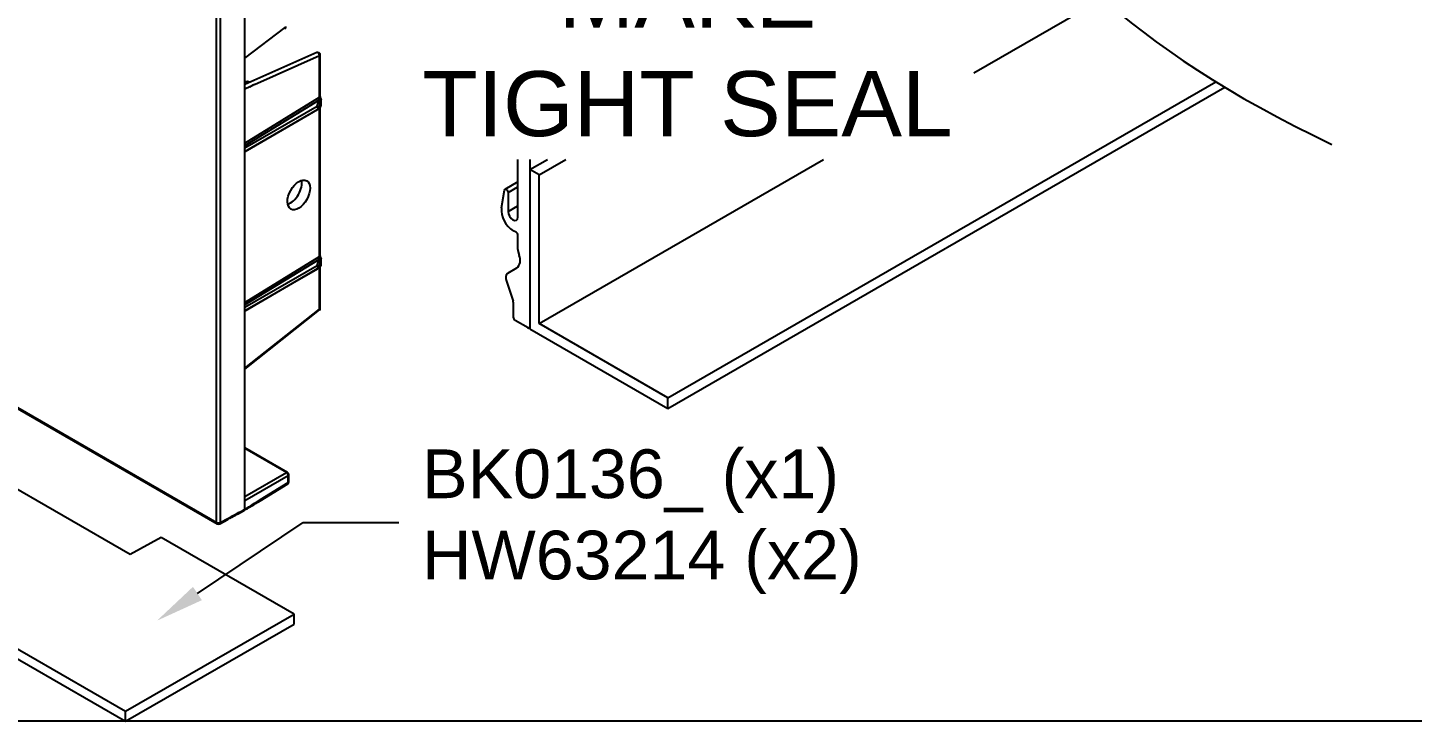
# Model space of a CAD drawing. Extents: x -1.1 to 12.5, y -7 to 0.
# Drawn here: x 2.64 to 7.96, y -7.01 to -4.35 of the extents above; entities that cross this region are included whole.
import ezdxf
from ezdxf import colors
from ezdxf.entities.mleader import LeaderData, LeaderLine
from ezdxf.math import Vec2, Vec3

# ---------------------------------------------------------------- set-up
doc = ezdxf.new("R2010")
doc.units = 0
doc.header["$LTSCALE"] = 0.5
doc.header["$MEASUREMENT"] = 0
for name, color, linetype in [('Brackets', 181, 'CONTINUOUS'), ('End Cap', 92, 'CONTINUOUS'), ('FAB DWG', 221, 'CONTINUOUS'), ('Housing', 150, 'CONTINUOUS')]:
    doc.layers.add(name, color=color, linetype=linetype)
doc.layers.add('Text-Unprinted', color=131, linetype='CONTINUOUS', plot=False)
doc.styles.add('LSAD_Standard', font='arial.ttf')

msp = doc.modelspace()

# ---------------------------------------------------------------- linework, layer by layer
at = {"layer": 'Brackets', "transparency": 16777216}
for p, q in [((0.6477, -5.6057), (3.0165, -6.9732)), ((0.6477, -5.6447), (3.0165, -7.0122)), ((3.0345, -6.3713), (2.4232, -6.0184)), ((3.1532, -6.3051), (3.0345, -6.3713)), ((3.6635, -6.5997), (3.1532, -6.3051)), ((3.0165, -6.9732), (3.6635, -6.5997)), ((3.0165, -7.0122), (3.6635, -6.6387)), ((3.6635, -6.6387), (3.6635, -6.5997)), ((3.0165, -7.0122), (3.0165, -6.9732))]:
    msp.add_line(p, q, dxfattribs=at)
at = {"layer": 'End Cap', "transparency": 16777216}
for p, q in [((3.4743, -6.1647), (3.4743, -3.0409)), ((3.3662, -6.2479), (3.3662, -3.0951)), ((3.3802, -3.0952), (3.3802, -6.2479)), ((3.4743, -4.4624), (3.6298, -4.3452)), ((3.7506, -4.441), (3.4743, -4.5631)), ((3.7618, -4.4541), (3.5116, -4.5647)), ((3.7618, -4.6129), (3.7618, -4.4541)), ((3.7646, -4.6089), (3.7646, -4.4501)), ((3.4795, -4.5538), (3.4743, -4.5566)), ((3.4843, -4.5544), (3.4743, -4.5598)), ((3.4932, -4.5729), (3.4743, -4.5812)), ((3.4863, -4.5555), (3.4843, -4.5544)), ((3.4894, -4.5541), (3.4892, -4.554)), ((3.4894, -4.5542), (3.4895, -4.5541)), ((3.4932, -4.5729), (3.5116, -4.5623)), ((3.5113, -4.5621), (3.5116, -4.5623)), ((3.5116, -4.5623), (3.5116, -4.5647)), ((3.4743, -4.7893), (3.7618, -4.6129)), ((3.7598, -4.624), (3.4743, -4.7991)), ((3.753, -4.6468), (3.7598, -4.624)), ((3.7672, -4.6447), (3.7672, -4.6219)), ((3.7675, -4.6432), (3.7675, -4.6204)), ((3.4743, -4.8077), (3.753, -4.6468)), ((3.7618, -4.6554), (3.4743, -4.8228)), ((3.4743, -4.8207), (3.7537, -4.6594)), ((3.7556, -4.6581), (3.7624, -4.6517)), ((3.7652, -4.6294), (3.7584, -4.6523)), ((3.7584, -4.6523), (3.7652, -4.6459)), ((3.7618, -5.2253), (3.7618, -4.6554)), ((3.7644, -4.6505), (3.7632, -4.6514)), ((3.7646, -5.2213), (3.7646, -4.6514)), ((3.4743, -5.4017), (3.7618, -5.2253)), ((3.7598, -5.2364), (3.4743, -5.4115)), ((3.4743, -5.4201), (3.753, -5.2592)), ((3.753, -5.2592), (3.7598, -5.2364)), ((3.7556, -5.2705), (3.7624, -5.2641)), ((3.7652, -5.2419), (3.7584, -5.2647)), ((3.7584, -5.2647), (3.7652, -5.2583)), ((3.7646, -5.4229), (3.7646, -5.2638)), ((3.7672, -5.2571), (3.7672, -5.2343)), ((3.7675, -5.2578), (3.7674, -5.2587)), ((3.7675, -5.2578), (3.7675, -5.2328)), ((3.7618, -5.2678), (3.4743, -5.4352)), ((3.4743, -5.4331), (3.7537, -5.2719)), ((3.7618, -5.4269), (3.7618, -5.2678)), ((3.4743, -5.6549), (3.7618, -5.4269)), ((3.4743, -5.6579), (3.7609, -5.4307)), ((2.4287, -5.7066), (3.3662, -6.2479)), ((2.4287, -5.71), (3.3683, -6.2524)), ((3.639, -6.0557), (3.4743, -5.9606)), ((3.6341, -6.0561), (3.4743, -5.9638)), ((3.4743, -6.1483), (3.6341, -6.0561)), ((3.6412, -6.0683), (3.4743, -6.1647)), ((3.533, -6.1643), (3.6392, -6.0986)), ((3.5349, -6.1598), (3.6412, -6.0942)), ((3.6412, -6.0942), (3.6412, -6.0683)), ((3.644, -6.0901), (3.644, -6.0643)), ((3.4743, -6.1967), (3.4743, -6.1647)), ((3.378, -6.2526), (3.4093, -6.2357)), ((3.3802, -6.2479), (3.4115, -6.2311))]:
    msp.add_line(p, q, dxfattribs=at)
at = {"layer": 'End Cap', "transparency": 16777216, "flags": 128}
for points in [[(3.7618, -4.4541), (3.7617, -4.4508), (3.7607, -4.4475), (3.7588, -4.4444), (3.7565, -4.4421), (3.7539, -4.4408), (3.7514, -4.4407), (3.7506, -4.441)], [(3.7675, -4.6204), (3.7674, -4.6212), (3.7672, -4.6219)], [(3.7537, -4.6594), (3.7542, -4.6591), (3.7551, -4.6581), (3.7556, -4.6566), (3.7558, -4.6549), (3.7556, -4.6529), (3.7551, -4.6508), (3.7542, -4.6488), (3.753, -4.6468)], [(3.7672, -4.6447), (3.7674, -4.644), (3.7675, -4.6432)], [(3.7537, -5.2719), (3.7542, -5.2715), (3.7551, -5.2705), (3.7556, -5.269), (3.7558, -5.2673), (3.7556, -5.2653), (3.7551, -5.2632), (3.7542, -5.2612), (3.753, -5.2592)], [(3.7675, -5.2328), (3.7674, -5.2336), (3.7672, -5.2343)], [(3.7609, -5.4307), (3.7618, -5.4293), (3.7618, -5.4269)]]:
    msp.add_lwpolyline(points, dxfattribs=at)
at = {"layer": 'End Cap', "transparency": 16777216}
for centre, radius, start, end in [((3.6226, -4.3412), 0.01, 306.891, 0), ((3.7546, -4.4501), 0.01, 0, 113.8443), ((3.7597, -4.4497), 0.00495, 295.3879, 354.638), ((3.4842, -4.5626), 0.01, 60.0027, 118.2656), ((3.4814, -4.5584), 0.00494, 53.6019, 112.9652), ((3.4871, -4.5584), 0.0049, 65.0233, 124.941), ((3.4898, -4.5506), 0.00602, 234.7607, 262.5776), ((3.7567, -4.6323), 0.00892, 18.8581, 69.7412), ((3.7597, -4.6085), 0.00495, 295.3879, 354.638), ((3.7609, -4.6124), 0.00676, 289.4116, 325.9319), ((3.7607, -4.626), 0.00764, 31.7761, 70.7864), ((3.7575, -4.6204), 0.01, 0, 25.4301), ((3.7499, -4.6552), 0.00892, 18.8581, 69.7412), ((3.7487, -4.6508), 0.01, 299.9973, 313.3517), ((3.7493, -4.6515), 0.00911, 313.5557, 354.8185), ((3.7597, -4.651), 0.00495, 295.3901, 354.6131), ((3.7561, -4.6451), 0.00911, 313.5557, 354.8185), ((3.7573, -4.6433), 0.00998, 306.2617, 352.0508), ((3.7575, -4.6432), 0.01, 313.488, 0), ((3.7499, -5.2676), 0.00892, 18.8581, 69.7412), ((3.7493, -5.2639), 0.00911, 313.5557, 354.8185), ((3.7567, -5.2447), 0.00892, 18.8581, 69.7412), ((3.7597, -5.2209), 0.00495, 295.3879, 354.638), ((3.7597, -5.2634), 0.00495, 295.3902, 354.6118), ((3.7561, -5.2575), 0.00911, 313.5557, 354.8185), ((3.7609, -5.2248), 0.00676, 289.4116, 325.9319), ((3.7607, -5.2384), 0.00764, 31.7761, 70.7864), ((3.7575, -5.2328), 0.01, 0, 25.4301), ((3.7487, -5.2632), 0.01, 299.9973, 313.3517), ((3.7546, -5.4229), 0.01, 308.4138, 0), ((3.7597, -5.4224), 0.00495, 295.3879, 354.638), ((3.6369, -6.0602), 0.00495, 65.3602, 124.6041), ((3.6263, -6.0688), 0.0149, 1.7215, 58.2785), ((3.634, -6.0643), 0.01, 0, 60.0027), ((3.634, -6.0901), 0.01, 301.7291, 0), ((3.6363, -6.0947), 0.00494, 307.033, 6.4015), ((3.6391, -6.0639), 0.00495, 295.3879, 354.638), ((3.6391, -6.0897), 0.00495, 295.3879, 354.638), ((3.53, -6.1604), 0.00494, 307.0039, 6.404), ((3.3733, -6.2342), 0.0154, 242.6565, 296.7662), ((3.3711, -6.2484), 0.00494, 173.763, 234.9248), ((3.3733, -6.2438), 0.01, 240.0027, 298.2656), ((3.3752, -6.2484), 0.00501, 303.6566, 5.5302), ((3.4065, -6.2316), 0.00501, 303.6566, 5.5302)]:
    msp.add_arc(centre, radius, start, end, dxfattribs=at)
for centre, major_axis, ratio, start_param, end_param in [((3.4255, -4.6038), (0.1224, 0.0697), 0.100237, 0.994874, 1.104514), ((3.486, -4.5689), (0.0612, 0.0348), 0.100237, 4.77332, 5.080249), ((3.749, -4.6292), (0.0174, 0.0208), 0.197703, 5.129636, 5.398158), ((3.7688, -4.6171), (-0.00477, 0.0088), 0.574367, 0.800429, 1.448322), ((3.7587, -4.6307), (0.0091, 0.0285), 0.195013, 4.819739, 5.088261), ((3.7688, -4.6596), (-0.00497, 0.00868), 0.559977, 0.139434, 0.787326), ((3.7587, -4.6726), (0.009, 0.0278), 0.203621, 0.088417, 0.356939), ((3.6486, -4.9691), (0.0321, 0.0536), 0.587369, 3.727373, 5.750379), ((3.749, -5.2416), (0.0174, 0.0208), 0.197703, 5.129636, 5.398158), ((3.7688, -5.2295), (-0.00477, 0.0088), 0.574367, 0.800429, 1.448322), ((3.7688, -5.272), (-0.00497, 0.00868), 0.559977, 0.139434, 0.787326), ((3.7587, -5.2431), (0.0091, 0.0285), 0.195013, 4.819739, 5.088261), ((3.7587, -5.285), (0.009, 0.0278), 0.203621, 0.088417, 0.356939), ((3.4744, -2.1221), (2.4305, 4.3585), 0.567218, 3.918447, 3.935936), ((3.4742, -2.1222), (2.5612, 4.283), 0.587369, 3.918493, 3.935981)]:
    msp.add_ellipse(centre, major_axis=major_axis, ratio=ratio, start_param=start_param, end_param=end_param, dxfattribs=at)
msp.add_ellipse((3.6818, -4.9882), major_axis=(0.0304, 0.0546), ratio=0.567218, dxfattribs=at)
for points, knots in [([(3.4863, -4.5555), (3.4868, -4.5554), (3.4878, -4.5549), (3.4885, -4.5545), (3.4888, -4.5543), (3.4892, -4.5541), (3.4893, -4.5541), (3.4894, -4.5542)], [0, 0, 0, 0, 0.209044, 0.504588, 0.555507, 0.610654, 1, 1, 1, 1]), ([(3.4925, -4.555), (3.4925, -4.555), (3.4919, -4.5551), (3.4904, -4.5548), (3.4895, -4.554), (3.4892, -4.5538)], [0, 0, 0, 0, 0.042589, 0.692082, 1, 1, 1, 1]), ([(3.7665, -4.6161), (3.7662, -4.6155), (3.7654, -4.6136), (3.7647, -4.6109), (3.7647, -4.6095), (3.7646, -4.6089)], [0, 0, 0, 0, 0.253446, 0.693627, 1, 1, 1, 1]), ([(3.7646, -4.6514), (3.7647, -4.651), (3.7647, -4.6501), (3.7648, -4.65), (3.7648, -4.65)], [0, 0, 0, 0, 0.416279, 1, 1, 1, 1]), ([(3.7674, -5.2587), (3.7669, -5.2597), (3.7659, -5.2617), (3.7641, -5.2632), (3.7632, -5.2638), (3.7632, -5.2638)], [0, 0, 0, 0, 0.516727, 0.980694, 1, 1, 1, 1]), ([(3.7665, -5.2285), (3.7662, -5.2279), (3.7654, -5.226), (3.7647, -5.2233), (3.7647, -5.2219), (3.7646, -5.2213)], [0, 0, 0, 0, 0.253446, 0.693627, 1, 1, 1, 1]), ([(3.7646, -5.2638), (3.7647, -5.2633), (3.7648, -5.2624), (3.7648, -5.2624), (3.7648, -5.2624)], [0, 0, 0, 0, 0.541196, 1, 1, 1, 1]), ([(3.7672, -5.2571), (3.7672, -5.2571), (3.7673, -5.2576), (3.7674, -5.2582), (3.7674, -5.2587)], [0, 0, 0, 0, 0.04087, 1, 1, 1, 1]), ([(3.4719, -6.2015), (3.477, -6.1984), (3.4974, -6.1862), (3.5177, -6.1737), (3.533, -6.1643)], [0, 0, 0, 0, 0.250002, 1, 1, 1, 1]), ([(3.4093, -6.2357), (3.4146, -6.2329), (3.4357, -6.2215), (3.4568, -6.2098), (3.4726, -6.2011)], [0, 0, 0, 0, 0.250002, 1, 1, 1, 1]), ([(3.4743, -6.1967), (3.4742, -6.1976), (3.4741, -6.1993), (3.4732, -6.2008), (3.4724, -6.2011), (3.4721, -6.2012)], [0, 0, 0, 0, 0.425063, 0.850125, 1, 1, 1, 1])]:
    msp.add_open_spline(points, degree=3, knots=knots, dxfattribs=at)
at = {"layer": 'Housing', "transparency": 16777216}
for p, q in [((6.275, -4.5187), (6.7691, -4.2335)), ((5.0999, -5.7686), (7.2049, -4.5534)), ((5.0999, -5.8094), (7.2393, -4.5743)), ((4.5236, -5.0734), (4.5236, -4.8517)), ((4.5695, -4.8517), (4.5695, -5.4951)), ((4.5695, -4.8908), (4.6373, -4.8517)), ((4.5695, -4.8908), (4.5695, -5.5032)), ((4.6049, -4.9113), (4.5695, -4.8908)), ((4.6049, -5.4828), (5.6981, -4.8517)), ((4.6049, -4.9113), (4.708, -4.8517)), ((4.5236, -4.9381), (4.4739, -4.9668)), ((4.6049, -5.4828), (4.6049, -4.9113)), ((4.4607, -5.0374), (4.472, -4.97)), ((4.486, -4.9795), (4.5236, -4.9578)), ((4.486, -4.9795), (4.486, -5.0517)), ((4.486, -5.0517), (4.5236, -5.0301)), ((4.5165, -5.1319), (4.506, -5.1258)), ((4.5236, -5.1987), (4.5236, -5.1441)), ((4.524, -5.2018), (4.5291, -5.2209)), ((4.4789, -5.3161), (4.5052, -5.3965)), ((4.5184, -5.2704), (4.4831, -5.2908)), ((4.5059, -5.4003), (4.5059, -5.4583)), ((4.5625, -5.4992), (4.513, -5.4706)), ((4.5675, -5.4997), (4.5695, -5.4985)), ((4.5695, -5.5032), (5.0999, -5.8094)), ((5.0999, -5.7686), (4.6049, -5.4828)), ((5.0999, -5.8094), (5.0999, -5.7686))]:
    msp.add_line(p, q, dxfattribs=at)
at = {"layer": 'Housing', "transparency": 16777216, "flags": 128}
for points in [[(4.472, -4.97), (4.4729, -4.9677), (4.4746, -4.9665), (4.477, -4.9665), (4.4796, -4.9677), (4.4821, -4.9699), (4.4842, -4.9729), (4.4855, -4.9763), (4.486, -4.9795)], [(4.486, -5.0517), (4.4874, -5.0609), (4.4915, -5.0703), (4.4976, -5.0785), (4.5048, -5.0843), (4.512, -5.0868), (4.5181, -5.0856), (4.5221, -5.0809), (4.5236, -5.0734)]]:
    msp.add_lwpolyline(points, dxfattribs=at)
at = {"layer": 'Housing', "transparency": 16777216}
for centre, radius, start, end in [((4.5569, -5.0439), 0.0965, 176.1145, 238.1019), ((4.5082, -5.1448), 0.0154, 2.6055, 57.3945), ((4.5355, -5.1986), 0.0119, 180.5722, 195.4036), ((4.4898, -5.2384), 0.043, 311.7023, 23.9301), ((4.4976, -5.3062), 0.0211, 133.2543, 207.733), ((4.4934, -5.4005), 0.0125, 0.8303, 18.7806), ((4.5213, -5.4576), 0.0154, 182.6055, 237.3945), ((4.5652, -5.4958), 0.00437, 230.7967, 9.214)]:
    msp.add_arc(centre, radius, start, end, dxfattribs=at)
at = {"layer": 'Housing', "color": 1, "transparency": 16777216}
msp.add_open_spline([(5.8441, -1.1155), (6.1949, -1.6257), (6.138, -2.5994), (6.0811, -4.046), (7.6509, -4.7943)], degree=3, knots=[0.597018, 0.597018, 0.597018, 0.597018, 1, 1.599652, 1.599652, 1.599652, 1.599652], dxfattribs=at)
at = {"layer": 'Text-Unprinted', "ltscale": 0.5, "transparency": 16777216}
msp.add_lwpolyline([(0, 0), (12.5392, 0), (12.5392, -7.0122), (0, -7.0122)], close=True, dxfattribs=at)

# ---------------------------------------------------------------- texts
at = {"layer": 'FAB DWG', "transparency": 16777216, "insert": (5.1747, -4.4308), "char_height": 0.25, "attachment_point": 5, "style": 'LSAD_Standard'}
msp.add_mtext_dynamic_manual_height_columns('\\A1;MAKE TIGHT SEAL', width=2.034107, gutter_width=16.875, heights=[0], dxfattribs=at)

# ---------------------------------------------------------------- leaders
at = {"layer": 'FAB DWG', "ltscale": 0.5, "transparency": 16777216}
ml = msp.add_multileader_mtext('Standard', dxfattribs=at)
ml.set_content('\\A1;BK0136_ (x1)\\PHW63214 (x2)', color=256, style='LSAD_Standard')
ml.set_leader_properties()
ml.build(insert=Vec2(0, 0))
ml.multileader.update_dxf_attribs({"text_left_attachment_type": 2, "dogleg_length": 0.36, "arrow_head_size": 0.1875})
ctx = ml.context
ctx.base_point, ctx.char_height, ctx.arrow_head_size, ctx.landing_gap_size, ctx.plane_origin = Vec3(4.0659, -6.2474), 0.1875, 0.1875, 0.09, Vec3(1.89, 9.4609)
ctx.left_attachment = 2
notes = []
notes.append((ctx, [(0, (1, 1, 0), (3.6987, -6.2474), (1, 0), 0.3672, [(0, [(3.1369, -6.6254)], 0, [])])]))
ctx.mtext.insert, ctx.mtext.width, ctx.mtext.defined_height, ctx.mtext.flow_direction = Vec3(4.1559, -5.9667), 2.351815, 0.6491, 5
for ctx, leaders in notes:
    for number, flags, end, landing, length, lines in leaders:
        leader = LeaderData()
        leader.index, (leader.has_last_leader_line, leader.has_dogleg_vector, leader.attachment_direction) = number, flags
        leader.last_leader_point, leader.dogleg_vector, leader.dogleg_length = Vec3(end), Vec3(landing), length
        for number, points, colour, breaks in lines:
            line = LeaderLine()
            line.index, line.vertices, line.color, line.breaks = number, Vec3.list(points), colors.encode_raw_color(colour), breaks
            leader.lines.append(line)
        ctx.leaders.append(leader)

doc.saveas('drawing.dxf')
